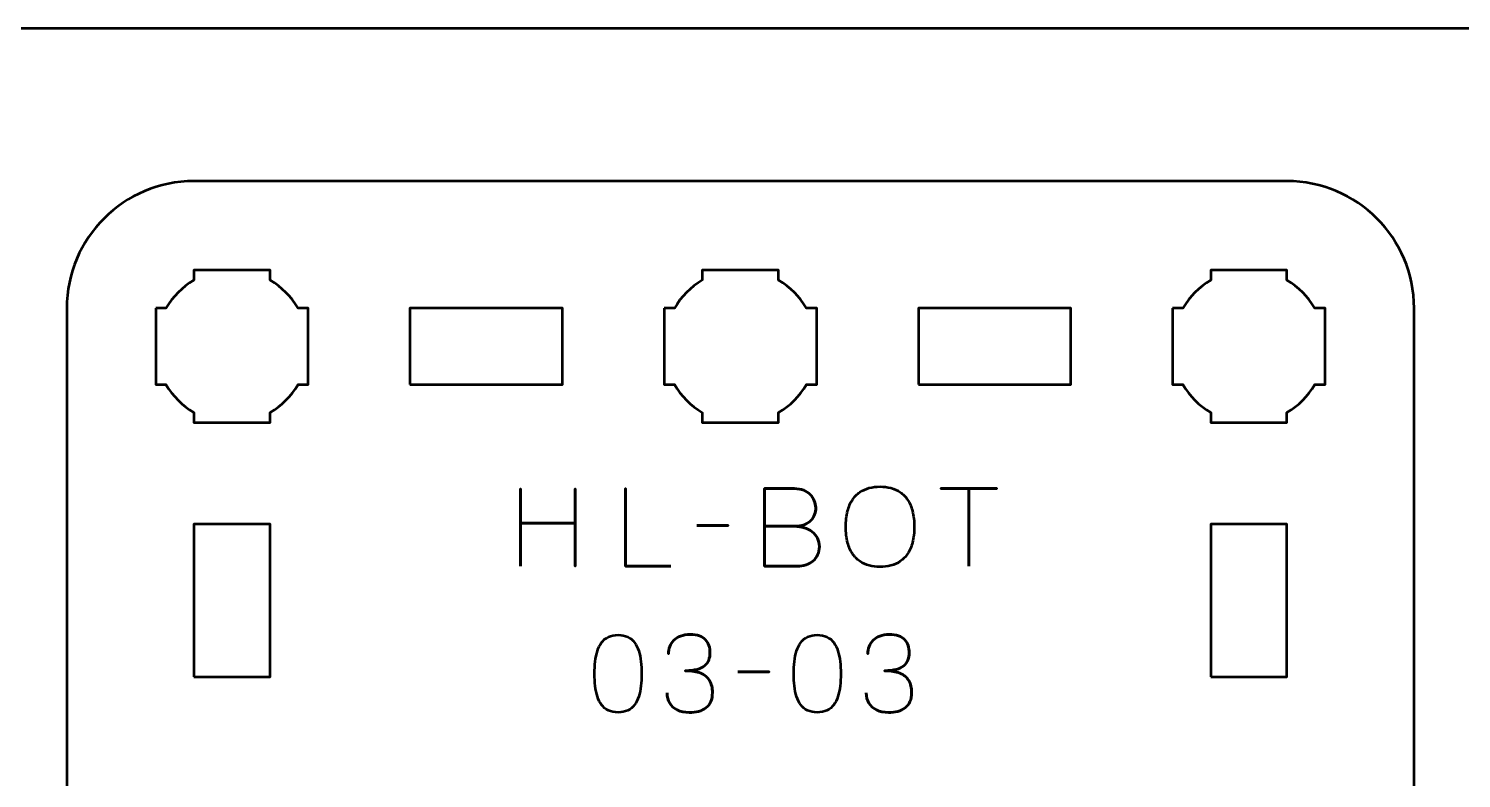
# Model space of a CAD drawing. Header units: centimetres. Extents: x -21 to 0, y -29.7 to 0.
# Drawn here: x -11.4 to -5.76, y -2.95 to 0 of the extents above; entities that cross this region are included whole.
import ezdxf

# ---------------------------------------------------------------- set-up
doc = ezdxf.new("R2010")
doc.units = ezdxf.units.CM
doc.header["$MEASUREMENT"] = 0
doc.layers.add('Layer 1', color=7, linetype='Continuous')

msp = doc.modelspace()

# ---------------------------------------------------------------- linework, layer by layer
at = {"layer": 'Layer 1', "lineweight": 53}
for points in [[(-10.75, -2.55), (-10.45, -2.55), (-10.45, -1.95), (-10.75, -1.95), (-10.75, -2.55)], [(-6.75, -2.55), (-6.45, -2.55), (-6.45, -1.95), (-6.75, -1.95), (-6.75, -2.55)]]:
    msp.add_lwpolyline(points, close=True, dxfattribs=at)
at = {"layer": 'Layer 1', "color": 1, "lineweight": 53}
msp.add_open_spline([(-21.00003, -29.19995), (-21.00003, -29.19995), (-21.00003, -2.89992), (-21.00003, -2.89992), (-21.00003, -2.89992), (-21.00003, -2.81709), (-20.93286, -2.74992), (-20.85003, -2.74992), (-20.85003, -2.74992), (-20.7672, -2.74992), (-20.70003, -2.68275), (-20.70003, -2.59992), (-20.70003, -2.59992), (-20.70003, -2.51709), (-20.7672, -2.44992), (-20.85003, -2.44992), (-20.85003, -2.44992), (-20.93286, -2.44992), (-21.00003, -2.38275), (-21.00003, -2.29992), (-21.00003, -2.29992), (-21.00003, -2.21709), (-20.93286, -2.14992), (-20.85003, -2.14992), (-20.85003, -2.14992), (-20.7672, -2.14992), (-20.70003, -2.08275), (-20.70003, -1.99992), (-20.70003, -1.99992), (-20.70003, -1.91709), (-20.7672, -1.84992), (-20.85003, -1.84992), (-20.85003, -1.84992), (-20.93286, -1.84992), (-21.00003, -1.78275), (-21.00003, -1.69992), (-21.00003, -1.69992), (-21.00003, -1.61709), (-20.93286, -1.54992), (-20.85003, -1.54992), (-20.85003, -1.54992), (-20.7672, -1.54992), (-20.70003, -1.48275), (-20.70003, -1.39992), (-20.70003, -1.39992), (-20.70003, -1.31709), (-20.7672, -1.24992), (-20.85003, -1.24992), (-20.85003, -1.24992), (-20.93286, -1.24992), (-21.00003, -1.18275), (-21.00003, -1.09992), (-21.00003, -1.09992), (-21.00003, -1.09992), (-21.00003, -0.49992), (-21.00003, -0.49992), (-21.00003, -0.49992), (-21.00003, -0.22295), (-20.77694, 0.00004), (-20.49994, 0.00004), (-20.49994, 0.00004), (-20.49994, 0.00004), (-0.50008, 0.00004), (-0.50008, 0.00004), (-0.50008, 0.00004), (-0.22294, 0.00004), (0.00002, -0.22295), (0.00002, -0.49992), (0.00002, -0.49992), (0.00002, -0.49992), (0.00002, -29.19995), (0.00002, -29.19995), (0.00002, -29.19995), (0.00002, -29.47695), (-0.22294, -29.70004), (-0.50008, -29.70004), (-0.50008, -29.70004), (-0.50008, -29.70004), (-20.49994, -29.70004), (-20.49994, -29.70004), (-20.49994, -29.70004), (-20.77694, -29.70004), (-21.00003, -29.47695), (-21.00003, -29.19995)], degree=3, knots=[0, 0, 0, 0, 0.047619, 0.047619, 0.047619, 0.047619, 0.0952381, 0.0952381, 0.0952381, 0.0952381, 0.1428571, 0.1428571, 0.1428571, 0.1428571, 0.1904762, 0.1904762, 0.1904762, 0.1904762, 0.2380952, 0.2380952, 0.2380952, 0.2380952, 0.2857143, 0.2857143, 0.2857143, 0.2857143, 0.3333333, 0.3333333, 0.3333333, 0.3333333, 0.3809524, 0.3809524, 0.3809524, 0.3809524, 0.4285714, 0.4285714, 0.4285714, 0.4285714, 0.4761905, 0.4761905, 0.4761905, 0.4761905, 0.5238095, 0.5238095, 0.5238095, 0.5238095, 0.5714286, 0.5714286, 0.5714286, 0.5714286, 0.6190476, 0.6190476, 0.6190476, 0.6190476, 0.6666667, 0.6666667, 0.6666667, 0.6666667, 0.7142857, 0.7142857, 0.7142857, 0.7142857, 0.7619048, 0.7619048, 0.7619048, 0.7619048, 0.8095238, 0.8095238, 0.8095238, 0.8095238, 0.8571429, 0.8571429, 0.8571429, 0.8571429, 0.9047619, 0.9047619, 0.9047619, 0.9047619, 0.952381, 0.952381, 0.952381, 0.952381, 1, 1, 1, 1], dxfattribs=at)
at = {"layer": 'Layer 1', "color": 3, "lineweight": 53}
msp.add_open_spline([(-11.25, -5.4), (-11.25, -5.4), (-11.25, -1.1), (-11.25, -1.1), (-11.25, -1.1), (-11.25, -0.82391), (-11.02609, -0.6), (-10.75, -0.6), (-10.75, -0.6), (-10.75, -0.6), (-6.45, -0.6), (-6.45, -0.6), (-6.45, -0.6), (-6.17391, -0.6), (-5.95, -0.82391), (-5.95, -1.1), (-5.95, -1.1), (-5.95, -1.1), (-5.95, -5.4), (-5.95, -5.4), (-5.95, -5.4), (-5.95, -5.67609), (-6.17391, -5.9), (-6.45, -5.9), (-6.45, -5.9), (-6.45, -5.9), (-10.75, -5.9), (-10.75, -5.9), (-10.75, -5.9), (-11.02609, -5.9), (-11.25, -5.67609), (-11.25, -5.4)], degree=3, knots=[0, 0, 0, 0, 0.125, 0.125, 0.125, 0.125, 0.25, 0.25, 0.25, 0.25, 0.375, 0.375, 0.375, 0.375, 0.5, 0.5, 0.5, 0.5, 0.625, 0.625, 0.625, 0.625, 0.75, 0.75, 0.75, 0.75, 0.875, 0.875, 0.875, 0.875, 1, 1, 1, 1], dxfattribs=at)
at = {"layer": 'Layer 1', "lineweight": 53}
for points, knots in [([(-10.9, -1.1), (-10.9, -1.1), (-10.85985, -1.1), (-10.85985, -1.1), (-10.85985, -1.1), (-10.8335, -1.05447), (-10.79553, -1.0165), (-10.75, -0.99015), (-10.75, -0.99015), (-10.75, -0.99015), (-10.75, -0.95), (-10.75, -0.95), (-10.75, -0.95), (-10.75, -0.95), (-10.6, -0.95), (-10.6, -0.95), (-10.6, -0.95), (-10.6, -0.95), (-10.45, -0.95), (-10.45, -0.95), (-10.45, -0.95), (-10.45, -0.95), (-10.45, -0.99015), (-10.45, -0.99015), (-10.45, -0.99015), (-10.40447, -1.0165), (-10.3665, -1.05447), (-10.34015, -1.1), (-10.34015, -1.1), (-10.34015, -1.1), (-10.3, -1.1), (-10.3, -1.1), (-10.3, -1.1), (-10.3, -1.1), (-10.3, -1.25), (-10.3, -1.25), (-10.3, -1.25), (-10.3, -1.25), (-10.3, -1.4), (-10.3, -1.4), (-10.3, -1.4), (-10.3, -1.4), (-10.34015, -1.4), (-10.34015, -1.4), (-10.34015, -1.4), (-10.3665, -1.44553), (-10.40447, -1.4835), (-10.45, -1.50985), (-10.45, -1.50985), (-10.45, -1.50985), (-10.45, -1.55), (-10.45, -1.55), (-10.45, -1.55), (-10.45, -1.55), (-10.6, -1.55), (-10.6, -1.55), (-10.6, -1.55), (-10.6, -1.55), (-10.75, -1.55), (-10.75, -1.55), (-10.75, -1.55), (-10.75, -1.55), (-10.75, -1.50985), (-10.75, -1.50985), (-10.75, -1.50985), (-10.79553, -1.4835), (-10.8335, -1.44553), (-10.85985, -1.4), (-10.85985, -1.4), (-10.85985, -1.4), (-10.9, -1.4), (-10.9, -1.4), (-10.9, -1.4), (-10.9, -1.4), (-10.9, -1.25), (-10.9, -1.25), (-10.9, -1.25), (-10.9, -1.25), (-10.9, -1.1), (-10.9, -1.1)], [0, 0, 0, 0, 0.05, 0.05, 0.05, 0.05, 0.1, 0.1, 0.1, 0.1, 0.15, 0.15, 0.15, 0.15, 0.2, 0.2, 0.2, 0.2, 0.25, 0.25, 0.25, 0.25, 0.3, 0.3, 0.3, 0.3, 0.35, 0.35, 0.35, 0.35, 0.4, 0.4, 0.4, 0.4, 0.45, 0.45, 0.45, 0.45, 0.5, 0.5, 0.5, 0.5, 0.55, 0.55, 0.55, 0.55, 0.6, 0.6, 0.6, 0.6, 0.65, 0.65, 0.65, 0.65, 0.7, 0.7, 0.7, 0.7, 0.75, 0.75, 0.75, 0.75, 0.8, 0.8, 0.8, 0.8, 0.85, 0.85, 0.85, 0.85, 0.9, 0.9, 0.9, 0.9, 0.95, 0.95, 0.95, 0.95, 1, 1, 1, 1]), ([(-8.9, -1.1), (-8.9, -1.1), (-8.85985, -1.1), (-8.85985, -1.1), (-8.85985, -1.1), (-8.8335, -1.05447), (-8.79553, -1.0165), (-8.75, -0.99015), (-8.75, -0.99015), (-8.75, -0.99015), (-8.75, -0.95), (-8.75, -0.95), (-8.75, -0.95), (-8.75, -0.95), (-8.6, -0.95), (-8.6, -0.95), (-8.6, -0.95), (-8.6, -0.95), (-8.45, -0.95), (-8.45, -0.95), (-8.45, -0.95), (-8.45, -0.95), (-8.45, -0.99015), (-8.45, -0.99015), (-8.45, -0.99015), (-8.40447, -1.0165), (-8.3665, -1.05447), (-8.34015, -1.1), (-8.34015, -1.1), (-8.34015, -1.1), (-8.3, -1.1), (-8.3, -1.1), (-8.3, -1.1), (-8.3, -1.1), (-8.3, -1.25), (-8.3, -1.25), (-8.3, -1.25), (-8.3, -1.25), (-8.3, -1.4), (-8.3, -1.4), (-8.3, -1.4), (-8.3, -1.4), (-8.34015, -1.4), (-8.34015, -1.4), (-8.34015, -1.4), (-8.3665, -1.44553), (-8.40447, -1.4835), (-8.45, -1.50985), (-8.45, -1.50985), (-8.45, -1.50985), (-8.45, -1.55), (-8.45, -1.55), (-8.45, -1.55), (-8.45, -1.55), (-8.6, -1.55), (-8.6, -1.55), (-8.6, -1.55), (-8.6, -1.55), (-8.75, -1.55), (-8.75, -1.55), (-8.75, -1.55), (-8.75, -1.55), (-8.75, -1.50985), (-8.75, -1.50985), (-8.75, -1.50985), (-8.79553, -1.4835), (-8.8335, -1.44553), (-8.85985, -1.4), (-8.85985, -1.4), (-8.85985, -1.4), (-8.9, -1.4), (-8.9, -1.4), (-8.9, -1.4), (-8.9, -1.4), (-8.9, -1.25), (-8.9, -1.25), (-8.9, -1.25), (-8.9, -1.25), (-8.9, -1.1), (-8.9, -1.1)], [0, 0, 0, 0, 0.05, 0.05, 0.05, 0.05, 0.1, 0.1, 0.1, 0.1, 0.15, 0.15, 0.15, 0.15, 0.2, 0.2, 0.2, 0.2, 0.25, 0.25, 0.25, 0.25, 0.3, 0.3, 0.3, 0.3, 0.35, 0.35, 0.35, 0.35, 0.4, 0.4, 0.4, 0.4, 0.45, 0.45, 0.45, 0.45, 0.5, 0.5, 0.5, 0.5, 0.55, 0.55, 0.55, 0.55, 0.6, 0.6, 0.6, 0.6, 0.65, 0.65, 0.65, 0.65, 0.7, 0.7, 0.7, 0.7, 0.75, 0.75, 0.75, 0.75, 0.8, 0.8, 0.8, 0.8, 0.85, 0.85, 0.85, 0.85, 0.9, 0.9, 0.9, 0.9, 0.95, 0.95, 0.95, 0.95, 1, 1, 1, 1]), ([(-6.9, -1.1), (-6.9, -1.1), (-6.85985, -1.1), (-6.85985, -1.1), (-6.85985, -1.1), (-6.8335, -1.05447), (-6.79553, -1.0165), (-6.75, -0.99015), (-6.75, -0.99015), (-6.75, -0.99015), (-6.75, -0.95), (-6.75, -0.95), (-6.75, -0.95), (-6.75, -0.95), (-6.6, -0.95), (-6.6, -0.95), (-6.6, -0.95), (-6.6, -0.95), (-6.45, -0.95), (-6.45, -0.95), (-6.45, -0.95), (-6.45, -0.95), (-6.45, -0.99015), (-6.45, -0.99015), (-6.45, -0.99015), (-6.40447, -1.0165), (-6.3665, -1.05447), (-6.34015, -1.1), (-6.34015, -1.1), (-6.34015, -1.1), (-6.3, -1.1), (-6.3, -1.1), (-6.3, -1.1), (-6.3, -1.1), (-6.3, -1.25), (-6.3, -1.25), (-6.3, -1.25), (-6.3, -1.25), (-6.3, -1.4), (-6.3, -1.4), (-6.3, -1.4), (-6.3, -1.4), (-6.34015, -1.4), (-6.34015, -1.4), (-6.34015, -1.4), (-6.3665, -1.44553), (-6.40447, -1.4835), (-6.45, -1.50985), (-6.45, -1.50985), (-6.45, -1.50985), (-6.45, -1.55), (-6.45, -1.55), (-6.45, -1.55), (-6.45, -1.55), (-6.6, -1.55), (-6.6, -1.55), (-6.6, -1.55), (-6.6, -1.55), (-6.75, -1.55), (-6.75, -1.55), (-6.75, -1.55), (-6.75, -1.55), (-6.75, -1.50985), (-6.75, -1.50985), (-6.75, -1.50985), (-6.79553, -1.4835), (-6.8335, -1.44553), (-6.85985, -1.4), (-6.85985, -1.4), (-6.85985, -1.4), (-6.9, -1.4), (-6.9, -1.4), (-6.9, -1.4), (-6.9, -1.4), (-6.9, -1.25), (-6.9, -1.25), (-6.9, -1.25), (-6.9, -1.25), (-6.9, -1.1), (-6.9, -1.1)], [0, 0, 0, 0, 0.05, 0.05, 0.05, 0.05, 0.1, 0.1, 0.1, 0.1, 0.15, 0.15, 0.15, 0.15, 0.2, 0.2, 0.2, 0.2, 0.25, 0.25, 0.25, 0.25, 0.3, 0.3, 0.3, 0.3, 0.35, 0.35, 0.35, 0.35, 0.4, 0.4, 0.4, 0.4, 0.45, 0.45, 0.45, 0.45, 0.5, 0.5, 0.5, 0.5, 0.55, 0.55, 0.55, 0.55, 0.6, 0.6, 0.6, 0.6, 0.65, 0.65, 0.65, 0.65, 0.7, 0.7, 0.7, 0.7, 0.75, 0.75, 0.75, 0.75, 0.8, 0.8, 0.8, 0.8, 0.85, 0.85, 0.85, 0.85, 0.9, 0.9, 0.9, 0.9, 0.95, 0.95, 0.95, 0.95, 1, 1, 1, 1]), ([(-9.9, -1.4), (-9.9, -1.4), (-9.9, -1.1), (-9.9, -1.1), (-9.9, -1.1), (-9.9, -1.1), (-9.3, -1.1), (-9.3, -1.1), (-9.3, -1.1), (-9.3, -1.1), (-9.3, -1.4), (-9.3, -1.4), (-9.3, -1.4), (-9.3, -1.4), (-9.9, -1.4), (-9.9, -1.4)], [0, 0, 0, 0, 0.25, 0.25, 0.25, 0.25, 0.5, 0.5, 0.5, 0.5, 0.75, 0.75, 0.75, 0.75, 1, 1, 1, 1]), ([(-7.9, -1.4), (-7.9, -1.4), (-7.9, -1.1), (-7.9, -1.1), (-7.9, -1.1), (-7.9, -1.1), (-7.3, -1.1), (-7.3, -1.1), (-7.3, -1.1), (-7.3, -1.1), (-7.3, -1.4), (-7.3, -1.4), (-7.3, -1.4), (-7.3, -1.4), (-7.9, -1.4), (-7.9, -1.4)], [0, 0, 0, 0, 0.25, 0.25, 0.25, 0.25, 0.5, 0.5, 0.5, 0.5, 0.75, 0.75, 0.75, 0.75, 1, 1, 1, 1])]:
    msp.add_open_spline(points, degree=3, knots=knots, dxfattribs=at)
at = {"layer": 'Layer 1', "color": 5, "lineweight": 53}
for points, knots in [([(-8.05073, -2.11748), (-8.03584, -2.11755), (-8.02173, -2.11579), (-8.00826, -2.11233), (-8.00826, -2.11233), (-7.99485, -2.1088), (-7.98258, -2.1033), (-7.97136, -2.09568), (-7.97136, -2.09568), (-7.96014, -2.08813), (-7.9504, -2.07818), (-7.94215, -2.0659), (-7.94215, -2.0659), (-7.93389, -2.05363), (-7.92754, -2.03874), (-7.92303, -2.02124), (-7.92303, -2.02124), (-7.91844, -2.00375), (-7.91618, -1.98335), (-7.91611, -1.96), (-7.91611, -1.96), (-7.91618, -1.93665), (-7.91844, -1.91626), (-7.92303, -1.89869), (-7.92303, -1.89869), (-7.92754, -1.88112), (-7.93389, -1.86616), (-7.94215, -1.85382), (-7.94215, -1.85382), (-7.9504, -1.84147), (-7.96014, -1.83145), (-7.97136, -1.82376), (-7.97136, -1.82376), (-7.98258, -1.81607), (-7.99485, -1.8105), (-8.00826, -1.8069), (-8.00826, -1.8069), (-8.02173, -1.80337), (-8.03584, -1.80161), (-8.05073, -1.80168), (-8.05073, -1.80168), (-8.06562, -1.80161), (-8.07973, -1.80337), (-8.09321, -1.8069), (-8.09321, -1.8069), (-8.10661, -1.8105), (-8.11889, -1.81607), (-8.13011, -1.82376), (-8.13011, -1.82376), (-8.14132, -1.83145), (-8.15106, -1.84147), (-8.15932, -1.85382), (-8.15932, -1.85382), (-8.16757, -1.86616), (-8.17392, -1.88112), (-8.17844, -1.89869), (-8.17844, -1.89869), (-8.18302, -1.91626), (-8.18528, -1.93665), (-8.18535, -1.96), (-8.18535, -1.96), (-8.18528, -1.98335), (-8.18302, -2.00375), (-8.17844, -2.02124), (-8.17844, -2.02124), (-8.17392, -2.03874), (-8.16757, -2.05363), (-8.15932, -2.0659), (-8.15932, -2.0659), (-8.15106, -2.07818), (-8.14132, -2.08813), (-8.13011, -2.09568), (-8.13011, -2.09568), (-8.11889, -2.1033), (-8.10661, -2.1088), (-8.09321, -2.11233), (-8.09321, -2.11233), (-8.07973, -2.11579), (-8.06562, -2.11755), (-8.05073, -2.11748)], [0, 0, 0, 0, 0.05, 0.05, 0.05, 0.05, 0.1, 0.1, 0.1, 0.1, 0.15, 0.15, 0.15, 0.15, 0.2, 0.2, 0.2, 0.2, 0.25, 0.25, 0.25, 0.25, 0.3, 0.3, 0.3, 0.3, 0.35, 0.35, 0.35, 0.35, 0.4, 0.4, 0.4, 0.4, 0.45, 0.45, 0.45, 0.45, 0.5, 0.5, 0.5, 0.5, 0.55, 0.55, 0.55, 0.55, 0.6, 0.6, 0.6, 0.6, 0.65, 0.65, 0.65, 0.65, 0.7, 0.7, 0.7, 0.7, 0.75, 0.75, 0.75, 0.75, 0.8, 0.8, 0.8, 0.8, 0.85, 0.85, 0.85, 0.85, 0.9, 0.9, 0.9, 0.9, 0.95, 0.95, 0.95, 0.95, 1, 1, 1, 1]), ([(-8.05073, -2.11748), (-8.03584, -2.11755), (-8.02173, -2.11579), (-8.00826, -2.11233), (-8.00826, -2.11233), (-7.99485, -2.1088), (-7.98258, -2.1033), (-7.97136, -2.09568), (-7.97136, -2.09568), (-7.96014, -2.08813), (-7.9504, -2.07818), (-7.94215, -2.0659), (-7.94215, -2.0659), (-7.93389, -2.05363), (-7.92754, -2.03874), (-7.92303, -2.02124), (-7.92303, -2.02124), (-7.91844, -2.00375), (-7.91618, -1.98335), (-7.91611, -1.96), (-7.91611, -1.96), (-7.91618, -1.93665), (-7.91844, -1.91626), (-7.92303, -1.89869), (-7.92303, -1.89869), (-7.92754, -1.88112), (-7.93389, -1.86616), (-7.94215, -1.85382), (-7.94215, -1.85382), (-7.9504, -1.84147), (-7.96014, -1.83145), (-7.97136, -1.82376), (-7.97136, -1.82376), (-7.98258, -1.81607), (-7.99485, -1.8105), (-8.00826, -1.8069), (-8.00826, -1.8069), (-8.02173, -1.80337), (-8.03584, -1.80161), (-8.05073, -1.80168), (-8.05073, -1.80168), (-8.06562, -1.80161), (-8.07973, -1.80337), (-8.09321, -1.8069), (-8.09321, -1.8069), (-8.10661, -1.8105), (-8.11889, -1.81607), (-8.13011, -1.82376), (-8.13011, -1.82376), (-8.14132, -1.83145), (-8.15106, -1.84147), (-8.15932, -1.85382), (-8.15932, -1.85382), (-8.16757, -1.86616), (-8.17392, -1.88112), (-8.17844, -1.89869), (-8.17844, -1.89869), (-8.18302, -1.91626), (-8.18528, -1.93665), (-8.18535, -1.96), (-8.18535, -1.96), (-8.18528, -1.98335), (-8.18302, -2.00375), (-8.17844, -2.02124), (-8.17844, -2.02124), (-8.17392, -2.03874), (-8.16757, -2.05363), (-8.15932, -2.0659), (-8.15932, -2.0659), (-8.15106, -2.07818), (-8.14132, -2.08813), (-8.13011, -2.09568), (-8.13011, -2.09568), (-8.11889, -2.1033), (-8.10661, -2.1088), (-8.09321, -2.11233), (-8.09321, -2.11233), (-8.07973, -2.11579), (-8.06562, -2.11755), (-8.05073, -2.11748)], [0, 0, 0, 0, 0.05, 0.05, 0.05, 0.05, 0.1, 0.1, 0.1, 0.1, 0.15, 0.15, 0.15, 0.15, 0.2, 0.2, 0.2, 0.2, 0.25, 0.25, 0.25, 0.25, 0.3, 0.3, 0.3, 0.3, 0.35, 0.35, 0.35, 0.35, 0.4, 0.4, 0.4, 0.4, 0.45, 0.45, 0.45, 0.45, 0.5, 0.5, 0.5, 0.5, 0.55, 0.55, 0.55, 0.55, 0.6, 0.6, 0.6, 0.6, 0.65, 0.65, 0.65, 0.65, 0.7, 0.7, 0.7, 0.7, 0.75, 0.75, 0.75, 0.75, 0.8, 0.8, 0.8, 0.8, 0.85, 0.85, 0.85, 0.85, 0.9, 0.9, 0.9, 0.9, 0.95, 0.95, 0.95, 0.95, 1, 1, 1, 1]), ([(-9.46507, -2.11494), (-9.46507, -2.11494), (-9.46507, -1.94603), (-9.46507, -1.94603), (-9.46507, -1.94603), (-9.46507, -1.94603), (-9.2496, -1.94603), (-9.2496, -1.94603), (-9.2496, -1.94603), (-9.2496, -1.94603), (-9.2496, -2.11494), (-9.2496, -2.11494), (-9.2496, -2.11494), (-9.2496, -2.11494), (-9.2496, -1.81014), (-9.2496, -1.81014), (-9.2496, -1.81014), (-9.2496, -1.81014), (-9.2496, -1.94603), (-9.2496, -1.94603), (-9.2496, -1.94603), (-9.2496, -1.94603), (-9.46507, -1.94603), (-9.46507, -1.94603), (-9.46507, -1.94603), (-9.46507, -1.94603), (-9.46507, -1.81014), (-9.46507, -1.81014), (-9.46507, -1.81014), (-9.46507, -1.81014), (-9.46507, -2.11494), (-9.46507, -2.11494)], [0, 0, 0, 0, 0.125, 0.125, 0.125, 0.125, 0.25, 0.25, 0.25, 0.25, 0.375, 0.375, 0.375, 0.375, 0.5, 0.5, 0.5, 0.5, 0.625, 0.625, 0.625, 0.625, 0.75, 0.75, 0.75, 0.75, 0.875, 0.875, 0.875, 0.875, 1, 1, 1, 1]), ([(-8.87368, -2.11494), (-8.87368, -2.11494), (-9.0519, -2.11494), (-9.0519, -2.11494), (-9.0519, -2.11494), (-9.0519, -2.11494), (-9.0519, -1.80972), (-9.0519, -1.80972), (-9.0519, -1.80972), (-9.0519, -1.80972), (-9.0519, -2.11494), (-9.0519, -2.11494), (-9.0519, -2.11494), (-9.0519, -2.11494), (-8.87368, -2.11494), (-8.87368, -2.11494)], [0, 0, 0, 0, 0.25, 0.25, 0.25, 0.25, 0.5, 0.5, 0.5, 0.5, 0.75, 0.75, 0.75, 0.75, 1, 1, 1, 1]), ([(-8.50581, -1.95788), (-8.50581, -1.95788), (-8.38855, -1.95788), (-8.38855, -1.95788), (-8.38855, -1.95788), (-8.37331, -1.95781), (-8.36033, -1.9557), (-8.34939, -1.95153), (-8.34939, -1.95153), (-8.33852, -1.94744), (-8.32971, -1.94187), (-8.32286, -1.93488), (-8.32286, -1.93488), (-8.31602, -1.9279), (-8.31108, -1.92), (-8.30797, -1.91125), (-8.30797, -1.91125), (-8.30494, -1.90257), (-8.30353, -1.89354), (-8.30388, -1.88423), (-8.30388, -1.88423), (-8.30431, -1.87491), (-8.30628, -1.86588), (-8.30981, -1.85706), (-8.30981, -1.85706), (-8.31327, -1.84824), (-8.31849, -1.84027), (-8.32533, -1.83314), (-8.32533, -1.83314), (-8.33217, -1.82602), (-8.34071, -1.82037), (-8.35108, -1.81621), (-8.35108, -1.81621), (-8.36146, -1.81198), (-8.37366, -1.80979), (-8.3877, -1.80972), (-8.3877, -1.80972), (-8.3877, -1.80972), (-8.50581, -1.80972), (-8.50581, -1.80972), (-8.50581, -1.80972), (-8.50581, -1.80972), (-8.50581, -2.11494), (-8.50581, -2.11494), (-8.50581, -2.11494), (-8.50581, -2.11494), (-8.37585, -2.11494), (-8.37585, -2.11494), (-8.37585, -2.11494), (-8.36371, -2.11494), (-8.35242, -2.11318), (-8.34198, -2.10972), (-8.34198, -2.10972), (-8.33154, -2.10619), (-8.32244, -2.10118), (-8.31454, -2.09448), (-8.31454, -2.09448), (-8.3067, -2.08785), (-8.30057, -2.0798), (-8.29619, -2.07028), (-8.29619, -2.07028), (-8.29182, -2.06075), (-8.28956, -2.04996), (-8.28949, -2.03789), (-8.28949, -2.03789), (-8.28977, -2.02576), (-8.29231, -2.01482), (-8.29718, -2.00502), (-8.29718, -2.00502), (-8.30205, -1.99521), (-8.30882, -1.98681), (-8.31757, -1.97976), (-8.31757, -1.97976), (-8.32632, -1.97277), (-8.33676, -1.96734), (-8.34876, -1.9636), (-8.34876, -1.9636), (-8.36075, -1.95986), (-8.37401, -1.95796), (-8.38855, -1.95788), (-8.38855, -1.95788), (-8.37401, -1.95796), (-8.36075, -1.95986), (-8.34876, -1.9636), (-8.34876, -1.9636), (-8.33676, -1.96734), (-8.32632, -1.97277), (-8.31757, -1.97976), (-8.31757, -1.97976), (-8.30882, -1.98681), (-8.30205, -1.99521), (-8.29718, -2.00502), (-8.29718, -2.00502), (-8.29231, -2.01482), (-8.28977, -2.02576), (-8.28949, -2.03789), (-8.28949, -2.03789), (-8.28956, -2.04996), (-8.29182, -2.06075), (-8.29619, -2.07028), (-8.29619, -2.07028), (-8.30057, -2.0798), (-8.3067, -2.08785), (-8.31454, -2.09448), (-8.31454, -2.09448), (-8.32244, -2.10118), (-8.33154, -2.10619), (-8.34198, -2.10972), (-8.34198, -2.10972), (-8.35242, -2.11318), (-8.36371, -2.11494), (-8.37585, -2.11494), (-8.37585, -2.11494), (-8.37585, -2.11494), (-8.50581, -2.11494), (-8.50581, -2.11494), (-8.50581, -2.11494), (-8.50581, -2.11494), (-8.50581, -1.80972), (-8.50581, -1.80972), (-8.50581, -1.80972), (-8.50581, -1.80972), (-8.3877, -1.80972), (-8.3877, -1.80972), (-8.3877, -1.80972), (-8.37366, -1.80979), (-8.36146, -1.81198), (-8.35108, -1.81621), (-8.35108, -1.81621), (-8.34071, -1.82037), (-8.33217, -1.82602), (-8.32533, -1.83314), (-8.32533, -1.83314), (-8.31849, -1.84027), (-8.31327, -1.84824), (-8.30981, -1.85706), (-8.30981, -1.85706), (-8.30628, -1.86588), (-8.30431, -1.87491), (-8.30388, -1.88423), (-8.30388, -1.88423), (-8.30353, -1.89354), (-8.30494, -1.90257), (-8.30797, -1.91125), (-8.30797, -1.91125), (-8.31108, -1.92), (-8.31602, -1.9279), (-8.32286, -1.93488), (-8.32286, -1.93488), (-8.32971, -1.94187), (-8.33852, -1.94744), (-8.34939, -1.95153), (-8.34939, -1.95153), (-8.36033, -1.9557), (-8.37331, -1.95781), (-8.38855, -1.95788), (-8.38855, -1.95788), (-8.38855, -1.95788), (-8.50581, -1.95788), (-8.50581, -1.95788)], [0, 0, 0, 0, 0.025, 0.025, 0.025, 0.025, 0.05, 0.05, 0.05, 0.05, 0.075, 0.075, 0.075, 0.075, 0.1, 0.1, 0.1, 0.1, 0.125, 0.125, 0.125, 0.125, 0.15, 0.15, 0.15, 0.15, 0.175, 0.175, 0.175, 0.175, 0.2, 0.2, 0.2, 0.2, 0.225, 0.225, 0.225, 0.225, 0.25, 0.25, 0.25, 0.25, 0.275, 0.275, 0.275, 0.275, 0.3, 0.3, 0.3, 0.3, 0.325, 0.325, 0.325, 0.325, 0.35, 0.35, 0.35, 0.35, 0.375, 0.375, 0.375, 0.375, 0.4, 0.4, 0.4, 0.4, 0.425, 0.425, 0.425, 0.425, 0.45, 0.45, 0.45, 0.45, 0.475, 0.475, 0.475, 0.475, 0.5, 0.5, 0.5, 0.5, 0.525, 0.525, 0.525, 0.525, 0.55, 0.55, 0.55, 0.55, 0.575, 0.575, 0.575, 0.575, 0.6, 0.6, 0.6, 0.6, 0.625, 0.625, 0.625, 0.625, 0.65, 0.65, 0.65, 0.65, 0.675, 0.675, 0.675, 0.675, 0.7, 0.7, 0.7, 0.7, 0.725, 0.725, 0.725, 0.725, 0.75, 0.75, 0.75, 0.75, 0.775, 0.775, 0.775, 0.775, 0.8, 0.8, 0.8, 0.8, 0.825, 0.825, 0.825, 0.825, 0.85, 0.85, 0.85, 0.85, 0.875, 0.875, 0.875, 0.875, 0.9, 0.9, 0.9, 0.9, 0.925, 0.925, 0.925, 0.925, 0.95, 0.95, 0.95, 0.95, 0.975, 0.975, 0.975, 0.975, 1, 1, 1, 1]), ([(-7.70191, -2.11494), (-7.70191, -2.11494), (-7.70191, -1.80972), (-7.70191, -1.80972), (-7.70191, -1.80972), (-7.70191, -1.80972), (-7.81155, -1.80972), (-7.81155, -1.80972), (-7.81155, -1.80972), (-7.81155, -1.80972), (-7.59142, -1.80972), (-7.59142, -1.80972), (-7.59142, -1.80972), (-7.59142, -1.80972), (-7.70191, -1.80972), (-7.70191, -1.80972), (-7.70191, -1.80972), (-7.70191, -1.80972), (-7.70191, -2.11494), (-7.70191, -2.11494)], [0, 0, 0, 0, 0.2, 0.2, 0.2, 0.2, 0.4, 0.4, 0.4, 0.4, 0.6, 0.6, 0.6, 0.6, 0.8, 0.8, 0.8, 0.8, 1, 1, 1, 1]), ([(-8.77166, -1.95534), (-8.77166, -1.95534), (-8.64847, -1.95534), (-8.64847, -1.95534), (-8.64847, -1.95534), (-8.64847, -1.95534), (-8.77166, -1.95534), (-8.77166, -1.95534)], [0, 0, 0, 0, 0.5, 0.5, 0.5, 0.5, 1, 1, 1, 1]), ([(-9.08132, -2.69025), (-9.06651, -2.69018), (-9.05374, -2.68757), (-9.04308, -2.68249), (-9.04308, -2.68249), (-9.0325, -2.67741), (-9.02368, -2.67014), (-9.01663, -2.6609), (-9.01663, -2.6609), (-9.00964, -2.65159), (-9.00414, -2.64058), (-9.00005, -2.62788), (-9.00005, -2.62788), (-8.99602, -2.61518), (-8.99313, -2.60128), (-8.99151, -2.58604), (-8.99151, -2.58604), (-8.98981, -2.5708), (-8.98897, -2.55478), (-8.98904, -2.53785), (-8.98904, -2.53785), (-8.98897, -2.52099), (-8.98981, -2.50497), (-8.99151, -2.4898), (-8.99151, -2.4898), (-8.99313, -2.47463), (-8.99602, -2.46066), (-9.00005, -2.44796), (-9.00005, -2.44796), (-9.00414, -2.43533), (-9.00964, -2.42433), (-9.01663, -2.41494), (-9.01663, -2.41494), (-9.02368, -2.40563), (-9.0325, -2.39836), (-9.04308, -2.39328), (-9.04308, -2.39328), (-9.05374, -2.38813), (-9.06651, -2.38552), (-9.08132, -2.38545), (-9.08132, -2.38545), (-9.09614, -2.38552), (-9.10891, -2.38813), (-9.11957, -2.39328), (-9.11957, -2.39328), (-9.13015, -2.39836), (-9.13897, -2.40563), (-9.14602, -2.41494), (-9.14602, -2.41494), (-9.15301, -2.42433), (-9.15851, -2.43533), (-9.1626, -2.44796), (-9.1626, -2.44796), (-9.16663, -2.46066), (-9.16952, -2.47463), (-9.17114, -2.4898), (-9.17114, -2.4898), (-9.17283, -2.50497), (-9.17368, -2.52099), (-9.17361, -2.53785), (-9.17361, -2.53785), (-9.17368, -2.55478), (-9.17283, -2.5708), (-9.17114, -2.58604), (-9.17114, -2.58604), (-9.16952, -2.60128), (-9.16663, -2.61518), (-9.1626, -2.62788), (-9.1626, -2.62788), (-9.15851, -2.64058), (-9.15301, -2.65159), (-9.14602, -2.6609), (-9.14602, -2.6609), (-9.13897, -2.67014), (-9.13015, -2.67741), (-9.11957, -2.68249), (-9.11957, -2.68249), (-9.10891, -2.68757), (-9.09614, -2.69018), (-9.08132, -2.69025)], [0, 0, 0, 0, 0.05, 0.05, 0.05, 0.05, 0.1, 0.1, 0.1, 0.1, 0.15, 0.15, 0.15, 0.15, 0.2, 0.2, 0.2, 0.2, 0.25, 0.25, 0.25, 0.25, 0.3, 0.3, 0.3, 0.3, 0.35, 0.35, 0.35, 0.35, 0.4, 0.4, 0.4, 0.4, 0.45, 0.45, 0.45, 0.45, 0.5, 0.5, 0.5, 0.5, 0.55, 0.55, 0.55, 0.55, 0.6, 0.6, 0.6, 0.6, 0.65, 0.65, 0.65, 0.65, 0.7, 0.7, 0.7, 0.7, 0.75, 0.75, 0.75, 0.75, 0.8, 0.8, 0.8, 0.8, 0.85, 0.85, 0.85, 0.85, 0.9, 0.9, 0.9, 0.9, 0.95, 0.95, 0.95, 0.95, 1, 1, 1, 1]), ([(-9.08132, -2.69025), (-9.06651, -2.69018), (-9.05374, -2.68757), (-9.04308, -2.68249), (-9.04308, -2.68249), (-9.0325, -2.67741), (-9.02368, -2.67014), (-9.01663, -2.6609), (-9.01663, -2.6609), (-9.00964, -2.65159), (-9.00414, -2.64058), (-9.00005, -2.62788), (-9.00005, -2.62788), (-8.99602, -2.61518), (-8.99313, -2.60128), (-8.99151, -2.58604), (-8.99151, -2.58604), (-8.98981, -2.5708), (-8.98897, -2.55478), (-8.98904, -2.53785), (-8.98904, -2.53785), (-8.98897, -2.52099), (-8.98981, -2.50497), (-8.99151, -2.4898), (-8.99151, -2.4898), (-8.99313, -2.47463), (-8.99602, -2.46066), (-9.00005, -2.44796), (-9.00005, -2.44796), (-9.00414, -2.43533), (-9.00964, -2.42433), (-9.01663, -2.41494), (-9.01663, -2.41494), (-9.02368, -2.40563), (-9.0325, -2.39836), (-9.04308, -2.39328), (-9.04308, -2.39328), (-9.05374, -2.38813), (-9.06651, -2.38552), (-9.08132, -2.38545), (-9.08132, -2.38545), (-9.09614, -2.38552), (-9.10891, -2.38813), (-9.11957, -2.39328), (-9.11957, -2.39328), (-9.13015, -2.39836), (-9.13897, -2.40563), (-9.14602, -2.41494), (-9.14602, -2.41494), (-9.15301, -2.42433), (-9.15851, -2.43533), (-9.1626, -2.44796), (-9.1626, -2.44796), (-9.16663, -2.46066), (-9.16952, -2.47463), (-9.17114, -2.4898), (-9.17114, -2.4898), (-9.17283, -2.50497), (-9.17368, -2.52099), (-9.17361, -2.53785), (-9.17361, -2.53785), (-9.17368, -2.55478), (-9.17283, -2.5708), (-9.17114, -2.58604), (-9.17114, -2.58604), (-9.16952, -2.60128), (-9.16663, -2.61518), (-9.1626, -2.62788), (-9.1626, -2.62788), (-9.15851, -2.64058), (-9.15301, -2.65159), (-9.14602, -2.6609), (-9.14602, -2.6609), (-9.13897, -2.67014), (-9.13015, -2.67741), (-9.11957, -2.68249), (-9.11957, -2.68249), (-9.10891, -2.68757), (-9.09614, -2.69018), (-9.08132, -2.69025)], [0, 0, 0, 0, 0.05, 0.05, 0.05, 0.05, 0.1, 0.1, 0.1, 0.1, 0.15, 0.15, 0.15, 0.15, 0.2, 0.2, 0.2, 0.2, 0.25, 0.25, 0.25, 0.25, 0.3, 0.3, 0.3, 0.3, 0.35, 0.35, 0.35, 0.35, 0.4, 0.4, 0.4, 0.4, 0.45, 0.45, 0.45, 0.45, 0.5, 0.5, 0.5, 0.5, 0.55, 0.55, 0.55, 0.55, 0.6, 0.6, 0.6, 0.6, 0.65, 0.65, 0.65, 0.65, 0.7, 0.7, 0.7, 0.7, 0.75, 0.75, 0.75, 0.75, 0.8, 0.8, 0.8, 0.8, 0.85, 0.85, 0.85, 0.85, 0.9, 0.9, 0.9, 0.9, 0.95, 0.95, 0.95, 0.95, 1, 1, 1, 1]), ([(-8.88871, -2.61363), (-8.88864, -2.62887), (-8.88511, -2.64213), (-8.87813, -2.65363), (-8.87813, -2.65363), (-8.87114, -2.66506), (-8.86119, -2.67402), (-8.84821, -2.68044), (-8.84821, -2.68044), (-8.83523, -2.68686), (-8.81964, -2.69011), (-8.8015, -2.69025), (-8.8015, -2.69025), (-8.78789, -2.69025), (-8.77554, -2.68884), (-8.76432, -2.68588), (-8.76432, -2.68588), (-8.75317, -2.68291), (-8.74358, -2.67833), (-8.73546, -2.67205), (-8.73546, -2.67205), (-8.72735, -2.66577), (-8.72114, -2.65765), (-8.7167, -2.64778), (-8.7167, -2.64778), (-8.71232, -2.63783), (-8.71014, -2.6259), (-8.71007, -2.61193), (-8.71007, -2.61193), (-8.70999, -2.59331), (-8.7138, -2.57757), (-8.72135, -2.5648), (-8.72135, -2.5648), (-8.7289, -2.55203), (-8.74062, -2.54244), (-8.75635, -2.53588), (-8.75635, -2.53588), (-8.77208, -2.52931), (-8.79226, -2.526), (-8.81674, -2.526), (-8.81674, -2.526), (-8.79847, -2.52607), (-8.78316, -2.52438), (-8.77067, -2.52092), (-8.77067, -2.52092), (-8.75825, -2.51746), (-8.74831, -2.51259), (-8.74083, -2.50624), (-8.74083, -2.50624), (-8.73335, -2.49996), (-8.72792, -2.49248), (-8.72467, -2.48388), (-8.72467, -2.48388), (-8.72135, -2.47534), (-8.71973, -2.46596), (-8.7198, -2.45573), (-8.7198, -2.45573), (-8.71973, -2.44549), (-8.72114, -2.43604), (-8.72396, -2.42729), (-8.72396, -2.42729), (-8.72672, -2.41854), (-8.73123, -2.41085), (-8.73737, -2.40429), (-8.73737, -2.40429), (-8.74351, -2.39773), (-8.75162, -2.39258), (-8.76157, -2.38891), (-8.76157, -2.38891), (-8.77159, -2.38524), (-8.7838, -2.38341), (-8.79812, -2.38334), (-8.79812, -2.38334), (-8.81237, -2.38341), (-8.82486, -2.38552), (-8.83544, -2.38962), (-8.83544, -2.38962), (-8.8461, -2.39371), (-8.85484, -2.39928), (-8.8619, -2.40641), (-8.8619, -2.40641), (-8.86888, -2.41353), (-8.87411, -2.42165), (-8.87756, -2.43082), (-8.87756, -2.43082), (-8.88109, -2.43999), (-8.88278, -2.44973), (-8.88278, -2.45996), (-8.88278, -2.45996), (-8.88278, -2.44973), (-8.88109, -2.43999), (-8.87756, -2.43082), (-8.87756, -2.43082), (-8.87411, -2.42165), (-8.86888, -2.41353), (-8.8619, -2.40641), (-8.8619, -2.40641), (-8.85484, -2.39928), (-8.8461, -2.39371), (-8.83544, -2.38962), (-8.83544, -2.38962), (-8.82486, -2.38552), (-8.81237, -2.38341), (-8.79812, -2.38334), (-8.79812, -2.38334), (-8.7838, -2.38341), (-8.77159, -2.38524), (-8.76157, -2.38891), (-8.76157, -2.38891), (-8.75162, -2.39258), (-8.74351, -2.39773), (-8.73737, -2.40429), (-8.73737, -2.40429), (-8.73123, -2.41085), (-8.72672, -2.41854), (-8.72396, -2.42729), (-8.72396, -2.42729), (-8.72114, -2.43604), (-8.71973, -2.44549), (-8.7198, -2.45573), (-8.7198, -2.45573), (-8.71973, -2.46596), (-8.72135, -2.47534), (-8.72467, -2.48388), (-8.72467, -2.48388), (-8.72792, -2.49248), (-8.73335, -2.49996), (-8.74083, -2.50624), (-8.74083, -2.50624), (-8.74831, -2.51259), (-8.75825, -2.51746), (-8.77067, -2.52092), (-8.77067, -2.52092), (-8.78316, -2.52438), (-8.79847, -2.52607), (-8.81674, -2.526), (-8.81674, -2.526), (-8.79226, -2.526), (-8.77208, -2.52931), (-8.75635, -2.53588), (-8.75635, -2.53588), (-8.74062, -2.54244), (-8.7289, -2.55203), (-8.72135, -2.5648), (-8.72135, -2.5648), (-8.7138, -2.57757), (-8.70999, -2.59331), (-8.71007, -2.61193), (-8.71007, -2.61193), (-8.71014, -2.6259), (-8.71232, -2.63783), (-8.7167, -2.64778), (-8.7167, -2.64778), (-8.72114, -2.65765), (-8.72735, -2.66577), (-8.73546, -2.67205), (-8.73546, -2.67205), (-8.74358, -2.67833), (-8.75317, -2.68291), (-8.76432, -2.68588), (-8.76432, -2.68588), (-8.77554, -2.68884), (-8.78789, -2.69025), (-8.8015, -2.69025), (-8.8015, -2.69025), (-8.81964, -2.69011), (-8.83523, -2.68686), (-8.84821, -2.68044), (-8.84821, -2.68044), (-8.86119, -2.67402), (-8.87114, -2.66506), (-8.87813, -2.65363), (-8.87813, -2.65363), (-8.88511, -2.64213), (-8.88864, -2.62887), (-8.88871, -2.61363)], [0, 0, 0, 0, 0.0227273, 0.0227273, 0.0227273, 0.0227273, 0.0454545, 0.0454545, 0.0454545, 0.0454545, 0.0681818, 0.0681818, 0.0681818, 0.0681818, 0.0909091, 0.0909091, 0.0909091, 0.0909091, 0.1136364, 0.1136364, 0.1136364, 0.1136364, 0.1363636, 0.1363636, 0.1363636, 0.1363636, 0.1590909, 0.1590909, 0.1590909, 0.1590909, 0.1818182, 0.1818182, 0.1818182, 0.1818182, 0.2045455, 0.2045455, 0.2045455, 0.2045455, 0.2272727, 0.2272727, 0.2272727, 0.2272727, 0.25, 0.25, 0.25, 0.25, 0.2727273, 0.2727273, 0.2727273, 0.2727273, 0.2954545, 0.2954545, 0.2954545, 0.2954545, 0.3181818, 0.3181818, 0.3181818, 0.3181818, 0.3409091, 0.3409091, 0.3409091, 0.3409091, 0.3636364, 0.3636364, 0.3636364, 0.3636364, 0.3863636, 0.3863636, 0.3863636, 0.3863636, 0.4090909, 0.4090909, 0.4090909, 0.4090909, 0.4318182, 0.4318182, 0.4318182, 0.4318182, 0.4545455, 0.4545455, 0.4545455, 0.4545455, 0.4772727, 0.4772727, 0.4772727, 0.4772727, 0.5, 0.5, 0.5, 0.5, 0.5227273, 0.5227273, 0.5227273, 0.5227273, 0.5454545, 0.5454545, 0.5454545, 0.5454545, 0.5681818, 0.5681818, 0.5681818, 0.5681818, 0.5909091, 0.5909091, 0.5909091, 0.5909091, 0.6136364, 0.6136364, 0.6136364, 0.6136364, 0.6363636, 0.6363636, 0.6363636, 0.6363636, 0.6590909, 0.6590909, 0.6590909, 0.6590909, 0.6818182, 0.6818182, 0.6818182, 0.6818182, 0.7045455, 0.7045455, 0.7045455, 0.7045455, 0.7272727, 0.7272727, 0.7272727, 0.7272727, 0.75, 0.75, 0.75, 0.75, 0.7727273, 0.7727273, 0.7727273, 0.7727273, 0.7954545, 0.7954545, 0.7954545, 0.7954545, 0.8181818, 0.8181818, 0.8181818, 0.8181818, 0.8409091, 0.8409091, 0.8409091, 0.8409091, 0.8636364, 0.8636364, 0.8636364, 0.8636364, 0.8863636, 0.8863636, 0.8863636, 0.8863636, 0.9090909, 0.9090909, 0.9090909, 0.9090909, 0.9318182, 0.9318182, 0.9318182, 0.9318182, 0.9545455, 0.9545455, 0.9545455, 0.9545455, 0.9772727, 0.9772727, 0.9772727, 0.9772727, 1, 1, 1, 1]), ([(-8.29774, -2.69025), (-8.28293, -2.69018), (-8.27016, -2.68757), (-8.2595, -2.68249), (-8.2595, -2.68249), (-8.24892, -2.67741), (-8.2401, -2.67014), (-8.23305, -2.6609), (-8.23305, -2.6609), (-8.22606, -2.65159), (-8.22056, -2.64058), (-8.21647, -2.62788), (-8.21647, -2.62788), (-8.21244, -2.61518), (-8.20955, -2.60128), (-8.20793, -2.58604), (-8.20793, -2.58604), (-8.20623, -2.5708), (-8.20539, -2.55478), (-8.20546, -2.53785), (-8.20546, -2.53785), (-8.20539, -2.52099), (-8.20623, -2.50497), (-8.20793, -2.4898), (-8.20793, -2.4898), (-8.20955, -2.47463), (-8.21244, -2.46066), (-8.21647, -2.44796), (-8.21647, -2.44796), (-8.22056, -2.43533), (-8.22606, -2.42433), (-8.23305, -2.41494), (-8.23305, -2.41494), (-8.2401, -2.40563), (-8.24892, -2.39836), (-8.2595, -2.39328), (-8.2595, -2.39328), (-8.27016, -2.38813), (-8.28293, -2.38552), (-8.29774, -2.38545), (-8.29774, -2.38545), (-8.31256, -2.38552), (-8.32533, -2.38813), (-8.33599, -2.39328), (-8.33599, -2.39328), (-8.34657, -2.39836), (-8.35539, -2.40563), (-8.36244, -2.41494), (-8.36244, -2.41494), (-8.36943, -2.42433), (-8.37493, -2.43533), (-8.37902, -2.44796), (-8.37902, -2.44796), (-8.38305, -2.46066), (-8.38594, -2.47463), (-8.38756, -2.4898), (-8.38756, -2.4898), (-8.38925, -2.50497), (-8.3901, -2.52099), (-8.39003, -2.53785), (-8.39003, -2.53785), (-8.3901, -2.55478), (-8.38925, -2.5708), (-8.38756, -2.58604), (-8.38756, -2.58604), (-8.38594, -2.60128), (-8.38305, -2.61518), (-8.37902, -2.62788), (-8.37902, -2.62788), (-8.37493, -2.64058), (-8.36943, -2.65159), (-8.36244, -2.6609), (-8.36244, -2.6609), (-8.35539, -2.67014), (-8.34657, -2.67741), (-8.33599, -2.68249), (-8.33599, -2.68249), (-8.32533, -2.68757), (-8.31256, -2.69018), (-8.29774, -2.69025)], [0, 0, 0, 0, 0.05, 0.05, 0.05, 0.05, 0.1, 0.1, 0.1, 0.1, 0.15, 0.15, 0.15, 0.15, 0.2, 0.2, 0.2, 0.2, 0.25, 0.25, 0.25, 0.25, 0.3, 0.3, 0.3, 0.3, 0.35, 0.35, 0.35, 0.35, 0.4, 0.4, 0.4, 0.4, 0.45, 0.45, 0.45, 0.45, 0.5, 0.5, 0.5, 0.5, 0.55, 0.55, 0.55, 0.55, 0.6, 0.6, 0.6, 0.6, 0.65, 0.65, 0.65, 0.65, 0.7, 0.7, 0.7, 0.7, 0.75, 0.75, 0.75, 0.75, 0.8, 0.8, 0.8, 0.8, 0.85, 0.85, 0.85, 0.85, 0.9, 0.9, 0.9, 0.9, 0.95, 0.95, 0.95, 0.95, 1, 1, 1, 1]), ([(-8.29774, -2.69025), (-8.28293, -2.69018), (-8.27016, -2.68757), (-8.2595, -2.68249), (-8.2595, -2.68249), (-8.24892, -2.67741), (-8.2401, -2.67014), (-8.23305, -2.6609), (-8.23305, -2.6609), (-8.22606, -2.65159), (-8.22056, -2.64058), (-8.21647, -2.62788), (-8.21647, -2.62788), (-8.21244, -2.61518), (-8.20955, -2.60128), (-8.20793, -2.58604), (-8.20793, -2.58604), (-8.20623, -2.5708), (-8.20539, -2.55478), (-8.20546, -2.53785), (-8.20546, -2.53785), (-8.20539, -2.52099), (-8.20623, -2.50497), (-8.20793, -2.4898), (-8.20793, -2.4898), (-8.20955, -2.47463), (-8.21244, -2.46066), (-8.21647, -2.44796), (-8.21647, -2.44796), (-8.22056, -2.43533), (-8.22606, -2.42433), (-8.23305, -2.41494), (-8.23305, -2.41494), (-8.2401, -2.40563), (-8.24892, -2.39836), (-8.2595, -2.39328), (-8.2595, -2.39328), (-8.27016, -2.38813), (-8.28293, -2.38552), (-8.29774, -2.38545), (-8.29774, -2.38545), (-8.31256, -2.38552), (-8.32533, -2.38813), (-8.33599, -2.39328), (-8.33599, -2.39328), (-8.34657, -2.39836), (-8.35539, -2.40563), (-8.36244, -2.41494), (-8.36244, -2.41494), (-8.36943, -2.42433), (-8.37493, -2.43533), (-8.37902, -2.44796), (-8.37902, -2.44796), (-8.38305, -2.46066), (-8.38594, -2.47463), (-8.38756, -2.4898), (-8.38756, -2.4898), (-8.38925, -2.50497), (-8.3901, -2.52099), (-8.39003, -2.53785), (-8.39003, -2.53785), (-8.3901, -2.55478), (-8.38925, -2.5708), (-8.38756, -2.58604), (-8.38756, -2.58604), (-8.38594, -2.60128), (-8.38305, -2.61518), (-8.37902, -2.62788), (-8.37902, -2.62788), (-8.37493, -2.64058), (-8.36943, -2.65159), (-8.36244, -2.6609), (-8.36244, -2.6609), (-8.35539, -2.67014), (-8.34657, -2.67741), (-8.33599, -2.68249), (-8.33599, -2.68249), (-8.32533, -2.68757), (-8.31256, -2.69018), (-8.29774, -2.69025)], [0, 0, 0, 0, 0.05, 0.05, 0.05, 0.05, 0.1, 0.1, 0.1, 0.1, 0.15, 0.15, 0.15, 0.15, 0.2, 0.2, 0.2, 0.2, 0.25, 0.25, 0.25, 0.25, 0.3, 0.3, 0.3, 0.3, 0.35, 0.35, 0.35, 0.35, 0.4, 0.4, 0.4, 0.4, 0.45, 0.45, 0.45, 0.45, 0.5, 0.5, 0.5, 0.5, 0.55, 0.55, 0.55, 0.55, 0.6, 0.6, 0.6, 0.6, 0.65, 0.65, 0.65, 0.65, 0.7, 0.7, 0.7, 0.7, 0.75, 0.75, 0.75, 0.75, 0.8, 0.8, 0.8, 0.8, 0.85, 0.85, 0.85, 0.85, 0.9, 0.9, 0.9, 0.9, 0.95, 0.95, 0.95, 0.95, 1, 1, 1, 1]), ([(-8.10513, -2.61363), (-8.10506, -2.62887), (-8.10153, -2.64213), (-8.09455, -2.65363), (-8.09455, -2.65363), (-8.08756, -2.66506), (-8.07761, -2.67402), (-8.06463, -2.68044), (-8.06463, -2.68044), (-8.05165, -2.68686), (-8.03606, -2.69011), (-8.01792, -2.69025), (-8.01792, -2.69025), (-8.00431, -2.69025), (-7.99196, -2.68884), (-7.98074, -2.68588), (-7.98074, -2.68588), (-7.96959, -2.68291), (-7.96, -2.67833), (-7.95188, -2.67205), (-7.95188, -2.67205), (-7.94377, -2.66577), (-7.93756, -2.65765), (-7.93312, -2.64778), (-7.93312, -2.64778), (-7.92874, -2.63783), (-7.92656, -2.6259), (-7.92649, -2.61193), (-7.92649, -2.61193), (-7.92641, -2.59331), (-7.93022, -2.57757), (-7.93777, -2.5648), (-7.93777, -2.5648), (-7.94532, -2.55203), (-7.95704, -2.54244), (-7.97277, -2.53588), (-7.97277, -2.53588), (-7.9885, -2.52931), (-8.00868, -2.526), (-8.03316, -2.526), (-8.03316, -2.526), (-8.01489, -2.52607), (-7.99958, -2.52438), (-7.98709, -2.52092), (-7.98709, -2.52092), (-7.97467, -2.51746), (-7.96473, -2.51259), (-7.95725, -2.50624), (-7.95725, -2.50624), (-7.94977, -2.49996), (-7.94434, -2.49248), (-7.94109, -2.48388), (-7.94109, -2.48388), (-7.93777, -2.47534), (-7.93615, -2.46596), (-7.93622, -2.45573), (-7.93622, -2.45573), (-7.93615, -2.44549), (-7.93756, -2.43604), (-7.94038, -2.42729), (-7.94038, -2.42729), (-7.94314, -2.41854), (-7.94765, -2.41085), (-7.95379, -2.40429), (-7.95379, -2.40429), (-7.95993, -2.39773), (-7.96804, -2.39258), (-7.97799, -2.38891), (-7.97799, -2.38891), (-7.98801, -2.38524), (-8.00022, -2.38341), (-8.01454, -2.38334), (-8.01454, -2.38334), (-8.02879, -2.38341), (-8.04128, -2.38552), (-8.05186, -2.38962), (-8.05186, -2.38962), (-8.06252, -2.39371), (-8.07126, -2.39928), (-8.07832, -2.40641), (-8.07832, -2.40641), (-8.0853, -2.41353), (-8.09053, -2.42165), (-8.09398, -2.43082), (-8.09398, -2.43082), (-8.09751, -2.43999), (-8.0992, -2.44973), (-8.0992, -2.45996), (-8.0992, -2.45996), (-8.0992, -2.44973), (-8.09751, -2.43999), (-8.09398, -2.43082), (-8.09398, -2.43082), (-8.09053, -2.42165), (-8.0853, -2.41353), (-8.07832, -2.40641), (-8.07832, -2.40641), (-8.07126, -2.39928), (-8.06252, -2.39371), (-8.05186, -2.38962), (-8.05186, -2.38962), (-8.04128, -2.38552), (-8.02879, -2.38341), (-8.01454, -2.38334), (-8.01454, -2.38334), (-8.00022, -2.38341), (-7.98801, -2.38524), (-7.97799, -2.38891), (-7.97799, -2.38891), (-7.96804, -2.39258), (-7.95993, -2.39773), (-7.95379, -2.40429), (-7.95379, -2.40429), (-7.94765, -2.41085), (-7.94314, -2.41854), (-7.94038, -2.42729), (-7.94038, -2.42729), (-7.93756, -2.43604), (-7.93615, -2.44549), (-7.93622, -2.45573), (-7.93622, -2.45573), (-7.93615, -2.46596), (-7.93777, -2.47534), (-7.94109, -2.48388), (-7.94109, -2.48388), (-7.94434, -2.49248), (-7.94977, -2.49996), (-7.95725, -2.50624), (-7.95725, -2.50624), (-7.96473, -2.51259), (-7.97467, -2.51746), (-7.98709, -2.52092), (-7.98709, -2.52092), (-7.99958, -2.52438), (-8.01489, -2.52607), (-8.03316, -2.526), (-8.03316, -2.526), (-8.00868, -2.526), (-7.9885, -2.52931), (-7.97277, -2.53588), (-7.97277, -2.53588), (-7.95704, -2.54244), (-7.94532, -2.55203), (-7.93777, -2.5648), (-7.93777, -2.5648), (-7.93022, -2.57757), (-7.92641, -2.59331), (-7.92649, -2.61193), (-7.92649, -2.61193), (-7.92656, -2.6259), (-7.92874, -2.63783), (-7.93312, -2.64778), (-7.93312, -2.64778), (-7.93756, -2.65765), (-7.94377, -2.66577), (-7.95188, -2.67205), (-7.95188, -2.67205), (-7.96, -2.67833), (-7.96959, -2.68291), (-7.98074, -2.68588), (-7.98074, -2.68588), (-7.99196, -2.68884), (-8.00431, -2.69025), (-8.01792, -2.69025), (-8.01792, -2.69025), (-8.03606, -2.69011), (-8.05165, -2.68686), (-8.06463, -2.68044), (-8.06463, -2.68044), (-8.07761, -2.67402), (-8.08756, -2.66506), (-8.09455, -2.65363), (-8.09455, -2.65363), (-8.10153, -2.64213), (-8.10506, -2.62887), (-8.10513, -2.61363)], [0, 0, 0, 0, 0.0227273, 0.0227273, 0.0227273, 0.0227273, 0.0454545, 0.0454545, 0.0454545, 0.0454545, 0.0681818, 0.0681818, 0.0681818, 0.0681818, 0.0909091, 0.0909091, 0.0909091, 0.0909091, 0.1136364, 0.1136364, 0.1136364, 0.1136364, 0.1363636, 0.1363636, 0.1363636, 0.1363636, 0.1590909, 0.1590909, 0.1590909, 0.1590909, 0.1818182, 0.1818182, 0.1818182, 0.1818182, 0.2045455, 0.2045455, 0.2045455, 0.2045455, 0.2272727, 0.2272727, 0.2272727, 0.2272727, 0.25, 0.25, 0.25, 0.25, 0.2727273, 0.2727273, 0.2727273, 0.2727273, 0.2954545, 0.2954545, 0.2954545, 0.2954545, 0.3181818, 0.3181818, 0.3181818, 0.3181818, 0.3409091, 0.3409091, 0.3409091, 0.3409091, 0.3636364, 0.3636364, 0.3636364, 0.3636364, 0.3863636, 0.3863636, 0.3863636, 0.3863636, 0.4090909, 0.4090909, 0.4090909, 0.4090909, 0.4318182, 0.4318182, 0.4318182, 0.4318182, 0.4545455, 0.4545455, 0.4545455, 0.4545455, 0.4772727, 0.4772727, 0.4772727, 0.4772727, 0.5, 0.5, 0.5, 0.5, 0.5227273, 0.5227273, 0.5227273, 0.5227273, 0.5454545, 0.5454545, 0.5454545, 0.5454545, 0.5681818, 0.5681818, 0.5681818, 0.5681818, 0.5909091, 0.5909091, 0.5909091, 0.5909091, 0.6136364, 0.6136364, 0.6136364, 0.6136364, 0.6363636, 0.6363636, 0.6363636, 0.6363636, 0.6590909, 0.6590909, 0.6590909, 0.6590909, 0.6818182, 0.6818182, 0.6818182, 0.6818182, 0.7045455, 0.7045455, 0.7045455, 0.7045455, 0.7272727, 0.7272727, 0.7272727, 0.7272727, 0.75, 0.75, 0.75, 0.75, 0.7727273, 0.7727273, 0.7727273, 0.7727273, 0.7954545, 0.7954545, 0.7954545, 0.7954545, 0.8181818, 0.8181818, 0.8181818, 0.8181818, 0.8409091, 0.8409091, 0.8409091, 0.8409091, 0.8636364, 0.8636364, 0.8636364, 0.8636364, 0.8863636, 0.8863636, 0.8863636, 0.8863636, 0.9090909, 0.9090909, 0.9090909, 0.9090909, 0.9318182, 0.9318182, 0.9318182, 0.9318182, 0.9545455, 0.9545455, 0.9545455, 0.9545455, 0.9772727, 0.9772727, 0.9772727, 0.9772727, 1, 1, 1, 1]), ([(-8.61016, -2.53065), (-8.61016, -2.53065), (-8.48697, -2.53065), (-8.48697, -2.53065), (-8.48697, -2.53065), (-8.48697, -2.53065), (-8.61016, -2.53065), (-8.61016, -2.53065)], [0, 0, 0, 0, 0.5, 0.5, 0.5, 0.5, 1, 1, 1, 1])]:
    msp.add_open_spline(points, degree=3, knots=knots, dxfattribs=at)

doc.saveas('drawing.dxf')
